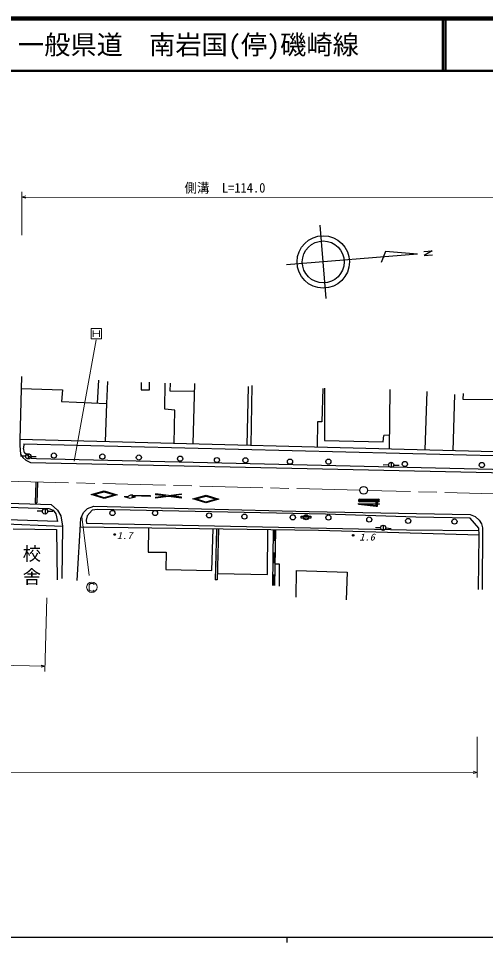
# Model space of a CAD drawing. Units: millimetres, scale not verified. Extents: x 40000 to 680000, y 20000 to 380000.
# Drawn here: x 216833 to 305869, y 204000 to 380000 of the extents above; entities that cross this region are included whole.
import ezdxf
from ezdxf.enums import TextEntityAlignment as Align

# ---------------------------------------------------------------- set-up
doc = ezdxf.new("R2010")
doc.units = ezdxf.units.MM
doc.header["$LTSCALE"] = 1000
doc.linetypes.add('CHAIN', pattern=[18.5, 12, -1.5, 3.5, -1.5])
for name, color, linetype, lineweight in [('M-BGD', 7, 'Continuous', 25), ('M-BGD-HTXT', 7, 'Continuous', 13), ('M-BMK', 2, 'CHAIN', 13), ('M-BMK-SRVR', 3, 'Continuous', 25), ('M-STR-STRC', 7, 'Continuous', 25), ('M-TTL', 2, 'Continuous', 140), ('M-TTL-BAND', 7, 'Continuous', 25), ('M-TTL-LINE', 7, 'Continuous', 50)]:
    doc.layers.add(name, color=color, linetype=linetype, lineweight=lineweight)
doc.layers.add('M-TTL-TXT', color=7, linetype='Continuous')
doc.styles.add('@ＭＳ ゴシック', font='')
doc.styles.add('ＭＳ ゴシック', font='')
doc.styles.get('@ＭＳ ゴシック').set_extended_font_data('@MS Gothic')
doc.styles.get('ＭＳ ゴシック').set_extended_font_data('MS Gothic')

# ---------------------------------------------------------------- blocks, each defined once
blk = doc.blocks.new('BUHIN6')
at = {"color": 7, "linetype": 'Continuous', "lineweight": 25}
blk.add_line((-251, -430), (251, 430), dxfattribs=at)
blk.add_circle((0, 0), 498, dxfattribs=at)
blk = doc.blocks.new('BUHIN17')
at = {"color": 7, "linetype": 'Continuous', "lineweight": 13}
for p, q in [((-855, -225), (-225, 855)), ((540, -315), (-540, 315)), ((225, -855), (855, 225))]:
    blk.add_line(p, q, dxfattribs=at)
blk.add_lwpolyline([(1368, 359), (359, -1368), (-1368, -359), (-359, 1368)], close=True, dxfattribs=at)
blk = doc.blocks.new('BUHIN22')
at = {"color": 7, "linetype": 'Continuous', "lineweight": 13}
blk.add_lwpolyline([(-619, -188), (-633, -291), (-608, -386), (-553, -482), (-469, -566), (-301, -664), (-152, -716), (42, -702), (194, -629), (330, -476), (577, -53), (648, 148), (646, 294), (574, 458), (439, 583), (275, 679), (142, 739), (55, 738), (-39, 717), (-100, 672)], dxfattribs=at)
blk.add_circle((0, 0), 995, dxfattribs=at)
blk = doc.blocks.new('BUHIN3')
at = {"color": 7, "linetype": 'Continuous', "lineweight": 25}
for centre, radius in [((0, 0), 150), ((0, 0), 131), ((0, 0), 112), ((0, 0), 93.8), ((0, 0), 75), ((0, 0), 56.2), ((0, 1), 37.5), ((0, 0), 18.8)]:
    blk.add_circle(centre, radius, dxfattribs=at)
blk = doc.blocks.new('BUHIN50')
at = {"color": 3, "linetype": 'Continuous', "lineweight": 25}
blk.add_circle((0, 0), 746, dxfattribs=at)

msp = doc.modelspace()

# ---------------------------------------------------------------- hatches: boundary and pattern name
at = {"layer": 'M-BGD'}
for points in [[(254991, 282737), (254924, 280317), (254524, 280328), (254591, 282748)], [(265803, 282576), (265770, 280456), (265370, 280462), (265403, 282582)], [(265738, 278337), (265706, 276218), (265306, 276224), (265338, 278343)], [(254857, 277896), (254790, 275476), (254390, 275487), (254457, 277907)], [(265674, 274099), (265641, 271979), (265241, 271986), (265274, 274105)]]:
    msp.add_hatch(color=256, dxfattribs=at).paths.add_polyline_path(points)

# ---------------------------------------------------------------- linework, layer by layer
for p, q in [((275495, 326655), (274363, 340609)), ((292870, 335089), (267952, 333066)), ((286809, 335600), (285974, 333525)), ((292870, 335089), (286809, 335600)), ((294132, 335629), (295670, 335754)), ((295670, 335754), (294192, 334830)), ((294192, 334830), (295736, 334964)), ((217393, 311827), (217066, 299812)), ((232078, 311092), (231865, 306752)), ((233836, 310887), (233590, 306678)), ((240245, 310683), (240204, 309293)), ((241798, 309253), (241839, 310724)), ((244741, 305615), (244822, 310520)), ((245762, 309007), (245803, 310520)), ((250381, 310479), (250053, 298961)), ((260591, 309907), (260342, 298696)), ((261161, 298675), (261368, 310111)), ((217329, 309499), (225212, 309293)), ((225212, 309293), (225008, 307046)), ((240204, 309293), (241798, 309253)), ((250338, 308970), (245762, 309007)), ((274855, 309498), (274650, 303204)), ((275182, 309580), (275141, 299648)), ((287553, 297994), (287681, 309334)), ((294341, 297819), (294751, 308926)), ((299934, 308394), (299645, 297682)), ((301610, 308558), (301569, 307495)), ((225008, 307046), (233590, 306678)), ((233590, 306678), (233345, 299392)), ((301569, 307495), (307904, 307413)), ((246662, 305411), (244741, 305615)), ((246537, 299052), (246662, 305411)), ((273833, 303204), (273787, 298349)), ((274650, 303204), (273833, 303204)), ((217066, 299812), (217107, 298667)), ((331187, 296869), (217066, 299812)), ((275141, 299648), (286373, 299362)), ((286373, 299362), (286455, 300588)), ((287583, 300628), (286455, 300588)), ((217107, 298667), (217229, 296992)), ((217828, 298953), (217814, 298177)), ((217978, 297278), (217814, 298177)), ((217828, 298953), (330348, 296174)), ((218204, 296607), (217205, 296634)), ((217229, 296992), (217638, 296379)), ((217638, 296379), (218251, 295847)), ((218754, 296665), (217978, 297278)), ((218251, 295847), (219150, 295439)), ((219327, 296215), (218754, 296665)), ((219204, 296577), (220203, 296543)), ((220267, 296133), (219327, 296215)), ((327610, 293599), (220267, 296133)), ((219150, 295439), (328040, 293027)), ((287376, 294955), (286377, 294930)), ((288376, 294952), (289375, 294921)), ((197192, 287474), (222609, 286662)), ((197477, 288285), (223097, 287423)), ((223097, 287423), (224274, 286358)), ((229995, 286680), (231213, 287085)), ((231213, 287085), (272235, 286071)), ((221393, 286128), (220394, 286155)), ((222393, 286140), (223391, 286189)), ((222609, 286662), (223420, 286358)), ((223420, 286358), (223978, 285647)), ((223978, 285647), (224283, 284176)), ((224274, 286358), (224883, 285242)), ((224883, 285242), (225238, 283314)), ((228710, 284786), (229251, 285936)), ((229251, 285936), (229995, 286680)), ((229958, 285264), (229733, 284476)), ((230857, 286332), (229958, 285264)), ((231869, 286500), (230857, 286332)), ((275361, 285601), (231869, 286500)), ((270747, 284848), (270747, 285186)), ((270747, 285186), (272552, 285186)), ((272235, 286071), (302951, 285496)), ((272552, 285186), (272552, 284848)), ((292563, 285039), (275361, 285601)), ((302951, 285496), (303864, 285124)), ((303864, 285124), (304676, 284447)), ((194839, 284531), (225238, 283314)), ((224283, 284176), (195721, 285089)), ((228034, 272983), (228710, 284786)), ((229733, 284476), (229789, 283858)), ((229789, 283858), (290821, 282621)), ((272552, 284848), (270747, 284848)), ((302963, 284814), (292563, 285039)), ((304594, 282902), (302963, 284814)), ((304676, 284447), (305081, 283771)), ((305081, 283771), (305284, 282993)), ((215830, 282790), (224075, 282678)), ((224075, 282678), (224187, 273065)), ((225238, 283314), (225125, 273355)), ((228628, 283184), (274031, 282509)), ((241599, 282991), (241544, 278326)), ((253700, 274884), (253917, 282808)), ((254591, 282748), (254322, 273066)), ((254991, 282737), (254722, 273055)), ((264297, 274077), (264352, 282653)), ((265403, 282582), (265241, 271986)), ((265803, 282576), (265641, 271979)), ((274031, 282509), (304650, 281666)), ((285870, 282976), (284871, 282953)), ((286869, 282955), (287867, 282889)), ((290821, 282621), (304614, 282449)), ((304537, 271209), (304650, 281666)), ((304650, 281666), (304594, 282902)), ((305284, 282993), (305217, 271258)), ((241544, 278326), (244987, 278326)), ((244987, 278326), (244933, 275045)), ((244933, 275045), (253700, 274884)), ((265704, 276123), (266556, 276121)), ((266556, 276121), (266556, 271872)), ((269783, 269774), (269837, 274830)), ((269837, 274830), (279472, 274561)), ((279472, 274561), (279311, 269290)), ((254722, 273055), (254322, 273066)), ((254757, 274296), (264297, 274077))]:
    msp.add_line(p, q, dxfattribs=at)
for centre, radius in [((274929, 333632), 5000), ((274929, 333632), 4000), ((223590, 296756), 491), ((232827, 296568), 491), ((239789, 296379), 491), ((247654, 296154), 491), ((254671, 295890), 491), ((260090, 295853), 491), ((268595, 295589), 491), ((275913, 295589), 491), ((290494, 295138), 491), ((305171, 294949), 491), ((234747, 285805), 491), ((242875, 285805), 491), ((253166, 285353), 491), ((259902, 285128), 491), ((269122, 284977), 491), ((271649, 284998), 491), ((275913, 284939), 491), ((283703, 284563), 491), ((291134, 284300), 491), ((299940, 284187), 491)]:
    msp.add_circle(centre, radius, dxfattribs=at)
at = {"layer": 'M-BGD-HTXT'}
for p, q in [((217483, 338704), (217500, 346997)), ((217498, 345997), (331393, 345766)), ((231675, 318797), (227419, 295707)), ((228909, 285173), (230292, 273894)), ((221867, 255612), (222234, 269625)), ((197749, 257245), (221893, 256612)), ((304256, 235414), (304246, 243197)), ((89701, 236133), (304255, 236414))]:
    msp.add_line(p, q, dxfattribs=at)
for points in [[(218247, 345780), (217498, 345997), (218248, 346210)], [(221149, 256847), (221893, 256612), (221137, 256418)], [(303505, 236629), (304255, 236414), (303505, 236200)]]:
    msp.add_lwpolyline(points, dxfattribs=at)
at = {"layer": 'M-BMK'}
for p, q in [((281879, 290147), (183345, 292700)), ((347071, 288458), (283378, 290108))]:
    msp.add_line(p, q, dxfattribs=at)
at = {"layer": 'M-STR-STRC'}
for p, q in [((220126, 291645), (220020, 287745)), ((220442, 291645), (220337, 287762)), ((230683, 289329), (233192, 290014)), ((233166, 288551), (230683, 289329)), ((231216, 289319), (233189, 289858)), ((233168, 288708), (231216, 289319)), ((235651, 289240), (233166, 288551)), ((235122, 289249), (233168, 288708)), ((233189, 289858), (235122, 289249)), ((233192, 290014), (235651, 289240)), ((236963, 288942), (238056, 288616)), ((236963, 288942), (237713, 288924)), ((238056, 288616), (239163, 288891)), ((238620, 289203), (238170, 289214)), ((239163, 288891), (238413, 288908)), ((241965, 288975), (238616, 289053)), ((238620, 289203), (241969, 289125)), ((241969, 289125), (241965, 288975)), ((241969, 289125), (241965, 288975)), ((245428, 289129), (242953, 289438)), ((242953, 289438), (242954, 289287)), ((244843, 289051), (242954, 289287)), ((242955, 288799), (244843, 289051)), ((242955, 288799), (242956, 288648)), ((245429, 288978), (242956, 288648)), ((245428, 289129), (247936, 289463)), ((247939, 288664), (245429, 288978)), ((247937, 289312), (246014, 289056)), ((247938, 288815), (246014, 289056)), ((247937, 289312), (247936, 289463)), ((247939, 288664), (247938, 288815)), ((250091, 288511), (252601, 289196)), ((250625, 288501), (252598, 289039)), ((252598, 289039), (254531, 288430)), ((252601, 289196), (255059, 288421)), ((220020, 287745), (220337, 287762)), ((252575, 287732), (250091, 288511)), ((252577, 287889), (250625, 288501)), ((255059, 288421), (252575, 287732)), ((254531, 288430), (252577, 287889)), ((281646, 287478), (281647, 287598)), ((281646, 287478), (285004, 287104)), ((281647, 287598), (285647, 287582)), ((285408, 287943), (281888, 287957)), ((281890, 288437), (285410, 288423)), ((282009, 288076), (285289, 288063)), ((282010, 288316), (285290, 288303)), ((285646, 287462), (282773, 287473)), ((282773, 287473), (285005, 287225)), ((285004, 287104), (285244, 287103)), ((285005, 287225), (285007, 287824)), ((285247, 287823), (285007, 287824)), ((285244, 287103), (285247, 287823)), ((285646, 287462), (285647, 287582))]:
    msp.add_line(p, q, dxfattribs=at)
for centre, radius, start, end in [((238457, 288256), 1000, 106.66187, 138.03979), ((238796, 288587), 500, 111.05347, 140.00806), ((281889, 288197), 240, 89.76855, 179.76807), ((281889, 288197), 240, 179.76855, 269.76855), ((282009, 288196), 120, 89.76855, 179.76855), ((282009, 288196), 120, 179.76855, 269.76855), ((285289, 288183), 120, 359.76855, 89.76855), ((285289, 288183), 120, 269.76855, 359.76855), ((285409, 288183), 240, 269.76855, 359.76855), ((285409, 288183), 240, 359.76855, 89.76855)]:
    msp.add_arc(centre, radius, start, end, dxfattribs=at)
at = {"layer": 'M-TTL'}
msp.add_line((680000, 380000), (40000, 380000), dxfattribs=at)
at = {"layer": 'M-TTL-BAND'}
for p, q in [((40000, 205000), (579000, 205000)), ((268000, 205000), (268000, 204000))]:
    msp.add_line(p, q, dxfattribs=at)
at = {"layer": 'M-TTL-LINE'}
for p, q in [((297750, 380000), (297750, 370000)), ((298250, 380000), (298250, 370000)), ((40000, 370000), (680000, 370000))]:
    msp.add_line(p, q, dxfattribs=at)

# ---------------------------------------------------------------- block references
at = {"layer": 'M-BGD', "rotation": 210.2756}
for name, p in [('BUHIN6', (218704, 296594)), ('BUHIN6', (287876, 294967)), ('BUHIN6', (221893, 286115)), ('BUHIN6', (286370, 282988)), ('BUHIN3', (235159, 281708)), ('BUHIN3', (280630, 281566))]:
    msp.add_blockref(name, p, dxfattribs=at)
at = {"layer": 'M-BGD-HTXT', "rotation": 210.2756}
for name, p in [('BUHIN17', (231675, 319967)), ('BUHIN22', (230824, 271659))]:
    msp.add_blockref(name, p, dxfattribs=at)
at = {"layer": 'M-BMK-SRVR', "rotation": 210.2756}
msp.add_blockref('BUHIN50', (282629, 290128), dxfattribs=at)

# ---------------------------------------------------------------- texts
at = {"layer": 'M-BGD', "style": 'ＭＳ ゴシック', "oblique": 15, "width": 1.1}
for s, p in [('1.7', (235592, 280460)), ('1.6', (281806, 280169))]:
    msp.add_text(s, height=1320, dxfattribs=at).set_placement(p, align=Align.BOTTOM_LEFT)
at = {"layer": 'M-BGD', "insert": (217748, 279863), "char_height": 2566, "attachment_point": 7, "rotation": 270, "style": '@ＭＳ ゴシック'}
msp.add_mtext('\\T1.26;校舎', dxfattribs=at)
at = {"layer": 'M-BGD-HTXT', "style": 'ＭＳ ゴシック', "width": 0.95}
msp.add_text('側溝\u3000L=114.0', height=1833, rotation=0.1, dxfattribs=at).set_placement((248489, 346266), align=Align.BOTTOM_LEFT)
at = {"layer": 'M-TTL-TXT', "style": 'ＭＳ ゴシック'}
msp.add_text('一般県道\u3000南岩国(停)磯崎線', height=3666, dxfattribs=at).set_placement((216734, 375000), align=Align.MIDDLE_LEFT)

doc.saveas('drawing.dxf')
